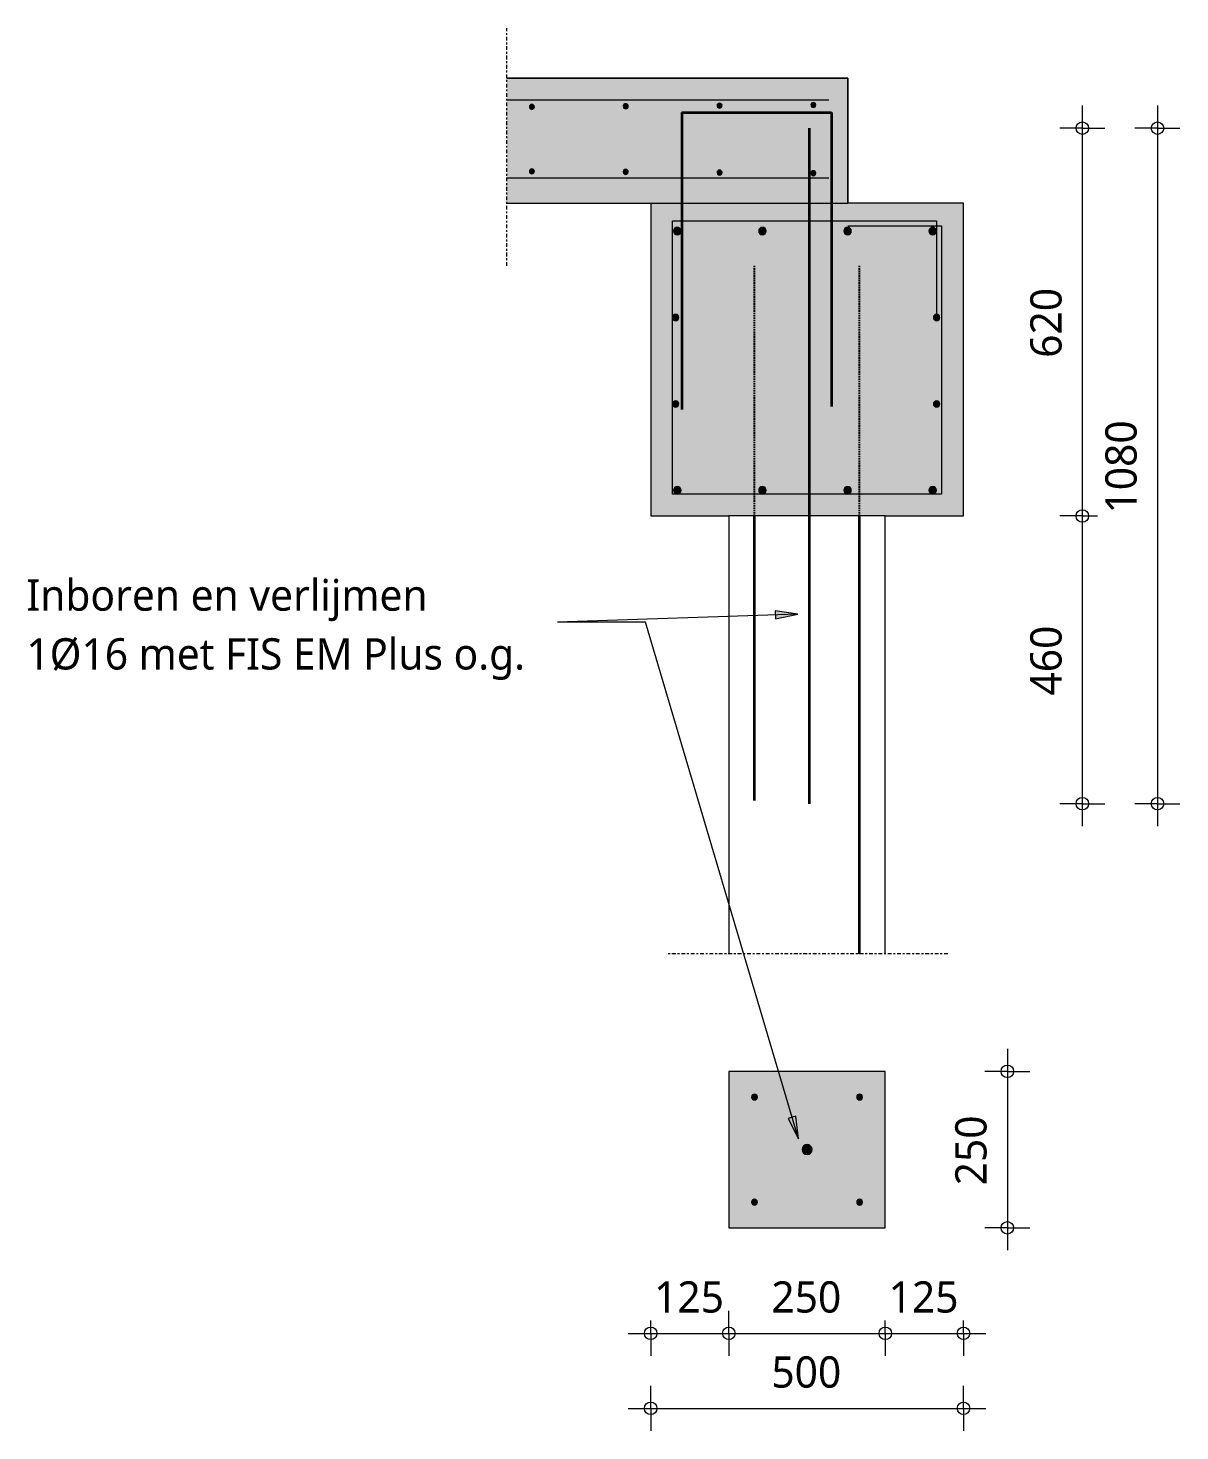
# Model space of a CAD drawing. Header units: millimetres. Extents: x -3388 to 20400, y -422 to 11347.
# Drawn here: x 6739 to 8580, y 9104 to 11347 of the extents above; entities that cross this region are included whole.
import ezdxf

# ---------------------------------------------------------------- set-up
doc = ezdxf.new("R2010")
doc.units = ezdxf.units.MM
doc.linetypes.add('MV_center', pattern=[15, 6, -3, 3, -3])
doc.linetypes.add('MV_hidden', pattern=[3.75, 2.5, -1.25])
for name, color, linetype, lineweight in [('A-ANNO-DIMS', 211, 'Continuous', 13), ('A-ANNO-DIMS-20', 211, 'Continuous', 13), ('A-DETL', 90, 'Continuous', 13), ('A-DETL-GENF', 92, 'Continuous', 18), ('A-DETL-MEDM', 33, 'Continuous', 18), ('G-ANNO-TEXT', 231, 'Continuous', 13)]:
    doc.layers.add(name, color=color, linetype=linetype, lineweight=lineweight)
doc.styles.add('Segoe UI_1', font='segoeui.ttf', dxfattribs={"height": 50})
doc.dimstyles.new('2_5_mm', dxfattribs={"dimscale": 304.8, "dimtxt": 52.368197, "dimasz": 0.065617, "dimexe": 0.11811, "dimexo": 0.0625, "dimgap": 0.059055, "dimtad": 1, "dimdec": 0, "dimzin": 0, "dimdsep": 46, "dimtxsty": 'Segoe UI_1', "dimblk1": 'DOTBLANK', "dimblk2": 'DOTBLANK', "dimsah": 1, "dimcen": 0.09, "dimdle": 0.11811, "dimazin": 0, "dimtfac": 1, "dimtdec": 4, "dimtix": 1, "dimtmove": 0, "dimatfit": 3, "dimfxl": 0.11811, "dimfxlon": 1, "dimtvp": 1, "dimtfill": 1, "dimtolj": 1, "dimtzin": 0, "dimarcsym": 2})

# ---------------------------------------------------------------- blocks, each defined once
blk = doc.blocks.new('28 beugels - rond 8-4424744-Details Wapening')
at = {"layer": 'A-DETL-MEDM'}
for p, q in [((0, 437.1), (422, 437.1)), ((0, 0), (0, 437.1)), ((280, 429.1), (430, 429.1)), ((422, 437.1), (422, 287.2)), ((430, 429.1), (430, 0)), ((430, 0), (0, 0))]:
    blk.add_line(p, q, dxfattribs=at)
blk = doc.blocks.new('NLRS_28_DI_net - Type 1-5063355-Details Wapening')
at = {"layer": 'A-DETL-GENF'}
for points in [[(505, 45), (504, 44.9), (503, 44.5), (502.2, 43.8), (501.5, 43), (501.1, 42), (501, 41), (501.1, 40), (501.5, 39), (502.2, 38.2), (503, 37.5), (504, 37.1), (505, 37), (506, 37.1), (507, 37.5), (507.8, 38.2), (508.5, 39), (508.9, 40), (509, 41), (508.9, 42), (508.5, 43), (507.8, 43.8), (507, 44.5), (506, 44.9)], [(55, 42), (54, 41.9), (53, 41.5), (52.2, 40.8), (51.5, 40), (51.1, 39), (51, 38), (51.1, 37), (51.5, 36), (52.2, 35.2), (53, 34.5), (54, 34.1), (55, 34), (56, 34.1), (57, 34.5), (57.8, 35.2), (58.5, 36), (58.9, 37), (59, 38), (58.9, 39), (58.5, 40), (57.8, 40.8), (57, 41.5), (56, 41.9)], [(205, 43), (204, 42.9), (203, 42.5), (202.2, 41.8), (201.5, 41), (201.1, 40), (201, 39), (201.1, 38), (201.5, 37), (202.2, 36.2), (203, 35.5), (204, 35.1), (205, 35), (206, 35.1), (207, 35.5), (207.8, 36.2), (208.5, 37), (208.9, 38), (209, 39), (208.9, 40), (208.5, 41), (207.8, 41.8), (207, 42.5), (206, 42.9)], [(355, 44), (354, 43.9), (353, 43.5), (352.2, 42.8), (351.5, 42), (351.1, 41), (351, 40), (351.1, 39), (351.5, 38), (352.2, 37.2), (353, 36.5), (354, 36.1), (355, 36), (356, 36.1), (357, 36.5), (357.8, 37.2), (358.5, 38), (358.9, 39), (359, 40), (358.9, 41), (358.5, 42), (357.8, 42.8), (357, 43.5), (356, 43.9)]]:
    blk.add_hatch(color=256, dxfattribs=at).paths.add_polyline_path(points)
at = {"layer": 'A-DETL-MEDM'}
blk.add_line((30, 30), (545, 30), dxfattribs=at)
for centre, start, end in [((505, 41), 0, 180), ((55, 38), 0, 180), ((55, 38), 180, 360), ((205, 39), 0, 180), ((205, 39), 180, 0), ((355, 40), 0, 180), ((355, 40), 180, 0), ((505, 41), 180, 0)]:
    blk.add_arc(centre, 4, start, end, dxfattribs=at)
blk = doc.blocks.new('NLRS_28_DI_net - Type 1-V6-Details Wapening')
at = {"layer": 'A-DETL-GENF'}
for points in [[(55, -34), (54, -34.1), (53, -34.5), (52.2, -35.2), (51.5, -36), (51.1, -37), (51, -38), (51.1, -39), (51.5, -40), (52.2, -40.8), (53, -41.5), (54, -41.9), (55, -42), (56, -41.9), (57, -41.5), (57.8, -40.8), (58.5, -40), (58.9, -39), (59, -38), (58.9, -37), (58.5, -36), (57.8, -35.2), (57, -34.5), (56, -34.1)], [(205, -35), (204, -35.1), (203, -35.5), (202.2, -36.2), (201.5, -37), (201.1, -38), (201, -39), (201.1, -40), (201.5, -41), (202.2, -41.8), (203, -42.5), (204, -42.9), (205, -43), (206, -42.9), (207, -42.5), (207.8, -41.8), (208.5, -41), (208.9, -40), (209, -39), (208.9, -38), (208.5, -37), (207.8, -36.2), (207, -35.5), (206, -35.1)], [(355, -36), (354, -36.1), (353, -36.5), (352.2, -37.2), (351.5, -38), (351.1, -39), (351, -40), (351.1, -41), (351.5, -42), (352.2, -42.8), (353, -43.5), (354, -43.9), (355, -44), (356, -43.9), (357, -43.5), (357.8, -42.8), (358.5, -42), (358.9, -41), (359, -40), (358.9, -39), (358.5, -38), (357.8, -37.2), (357, -36.5), (356, -36.1)], [(505, -37), (504, -37.1), (503, -37.5), (502.2, -38.2), (501.5, -39), (501.1, -40), (501, -41), (501.1, -42), (501.5, -43), (502.2, -43.8), (503, -44.5), (504, -44.9), (505, -45), (506, -44.9), (507, -44.5), (507.8, -43.8), (508.5, -43), (508.9, -42), (509, -41), (508.9, -40), (508.5, -39), (507.8, -38.2), (507, -37.5), (506, -37.1)]]:
    blk.add_hatch(color=256, dxfattribs=at).paths.add_polyline_path(points)
at = {"layer": 'A-DETL-MEDM'}
blk.add_line((30, -30), (545, -30), dxfattribs=at)
for centre, start, end in [((55, -38), 360, 180), ((55, -38), 180, 360), ((205, -39), 360, 180), ((205, -39), 180, 360), ((355, -40), 360, 180), ((355, -40), 180, 360), ((505, -41), 0, 180), ((505, -41), 180, 360)]:
    blk.add_arc(centre, 4, start, end, dxfattribs=at)
blk = doc.blocks.new('28 reeks_staven - Type 1-4440507-Details Wapening')
at = {"layer": 'A-DETL-GENF'}
for points in [[(0, -5), (1.3, -4.8), (2.5, -4.3), (3.5, -3.5), (4.3, -2.5), (4.8, -1.3), (5, 0), (4.8, 1.3), (4.3, 2.5), (3.5, 3.5), (2.5, 4.3), (1.3, 4.8), (0, 5), (-1.3, 4.8), (-2.5, 4.3), (-3.5, 3.5), (-4.3, 2.5), (-4.8, 1.3), (-5, 0), (-4.8, -1.3), (-4.3, -2.5), (-3.5, -3.5), (-2.5, -4.3), (-1.3, -4.8)], [(417, -5), (418.3, -4.8), (419.5, -4.3), (420.5, -3.5), (421.3, -2.5), (421.8, -1.3), (422, 0), (421.8, 1.3), (421.3, 2.5), (420.5, 3.5), (419.5, 4.3), (418.3, 4.8), (417, 5), (415.7, 4.8), (414.5, 4.3), (413.5, 3.5), (412.7, 2.5), (412.2, 1.3), (412, 0), (412.2, -1.3), (412.7, -2.5), (413.5, -3.5), (414.5, -4.3), (415.7, -4.8)]]:
    blk.add_hatch(color=256, dxfattribs=at).paths.add_polyline_path(points)
at = {"layer": 'A-DETL-MEDM'}
for centre, start, end in [((0, 0), 0, 180), ((417, 0), 0, 180), ((417, 0), 180, 360), ((0, 0), 180, 360)]:
    blk.add_arc(centre, 5, start, end, dxfattribs=at)
blk = doc.blocks.new('28 reeks_staven - Type 1-4440536-Details Wapening')
at = {"layer": 'A-DETL-GENF'}
for points in [[(0, -6), (1.6, -5.8), (3, -5.2), (4.2, -4.2), (5.2, -3), (5.8, -1.6), (6, 0), (5.8, 1.6), (5.2, 3), (4.2, 4.2), (3, 5.2), (1.6, 5.8), (0, 6), (-1.6, 5.8), (-3, 5.2), (-4.2, 4.2), (-5.2, 3), (-5.8, 1.6), (-6, 0), (-5.8, -1.6), (-5.2, -3), (-4.2, -4.2), (-3, -5.2), (-1.6, -5.8)], [(136.1, -6), (137.6, -5.8), (139.1, -5.2), (140.3, -4.2), (141.3, -3), (141.9, -1.6), (142.1, 0), (141.9, 1.6), (141.3, 3), (140.3, 4.2), (139.1, 5.2), (137.6, 5.8), (136.1, 6), (134.5, 5.8), (133.1, 5.2), (131.8, 4.2), (130.9, 3), (130.3, 1.6), (130.1, 0), (130.3, -1.6), (130.9, -3), (131.8, -4.2), (133.1, -5.2), (134.5, -5.8)], [(272.2, -6), (273.7, -5.8), (275.2, -5.2), (276.4, -4.2), (277.4, -3), (278, -1.6), (278.2, 0), (278, 1.6), (277.4, 3), (276.4, 4.2), (275.2, 5.2), (273.7, 5.8), (272.2, 6), (270.6, 5.8), (269.2, 5.2), (267.9, 4.2), (267, 3), (266.4, 1.6), (266.2, 0), (266.4, -1.6), (267, -3), (267.9, -4.2), (269.2, -5.2), (270.6, -5.8)], [(408.3, -6), (409.8, -5.8), (411.3, -5.2), (412.5, -4.2), (413.5, -3), (414.1, -1.6), (414.3, 0), (414.1, 1.6), (413.5, 3), (412.5, 4.2), (411.3, 5.2), (409.8, 5.8), (408.3, 6), (406.7, 5.8), (405.3, 5.2), (404, 4.2), (403.1, 3), (402.5, 1.6), (402.3, 0), (402.5, -1.6), (403.1, -3), (404, -4.2), (405.3, -5.2), (406.7, -5.8)]]:
    blk.add_hatch(color=256, dxfattribs=at).paths.add_polyline_path(points)
at = {"layer": 'A-DETL-MEDM'}
for centre, start, end in [((0, 0), 0, 180), ((136.1, 0), 0, 180), ((272.2, 0), 0, 180), ((408.3, 0), 0, 180), ((408.3, 0), 180, 360), ((0, 0), 180, 360), ((136.1, 0), 180, 360), ((272.2, 0), 180, 360)]:
    blk.add_arc(centre, 6, start, end, dxfattribs=at)
blk = doc.blocks.new('NLRS_00_DI_maskeer - Type 1-4234829-Details Wapening')
at = {"layer": 'A-DETL-GENF', "linetype": 'MV_center'}
blk.add_line((280, 0), (-100, 0), dxfattribs=at)
blk = doc.blocks.new('00_maskeer1 - Type 1-4255787-Details Wapening')
at = {"layer": 'A-DETL-GENF', "linetype": 'MV_center'}
blk.add_line((350, 0), (-100, 0), dxfattribs=at)
blk = doc.blocks.new('28 reeks_staven - Type 1-4440564-Details Wapening')
at = {"layer": 'A-DETL-GENF'}
for points in [[(0, -5), (1.3, -4.8), (2.5, -4.3), (3.5, -3.5), (4.3, -2.5), (4.8, -1.3), (5, 0), (4.8, 1.3), (4.3, 2.5), (3.5, 3.5), (2.5, 4.3), (1.3, 4.8), (0, 5), (-1.3, 4.8), (-2.5, 4.3), (-3.5, 3.5), (-4.3, 2.5), (-4.8, 1.3), (-5, 0), (-4.8, -1.3), (-4.3, -2.5), (-3.5, -3.5), (-2.5, -4.3), (-1.3, -4.8)], [(417, -5), (418.3, -4.8), (419.5, -4.3), (420.5, -3.5), (421.3, -2.5), (421.8, -1.3), (422, 0), (421.8, 1.3), (421.3, 2.5), (420.5, 3.5), (419.5, 4.3), (418.3, 4.8), (417, 5), (415.7, 4.8), (414.5, 4.3), (413.5, 3.5), (412.7, 2.5), (412.2, 1.3), (412, 0), (412.2, -1.3), (412.7, -2.5), (413.5, -3.5), (414.5, -4.3), (415.7, -4.8)]]:
    blk.add_hatch(color=256, dxfattribs=at).paths.add_polyline_path(points)
at = {"layer": 'A-DETL-MEDM'}
for centre, start, end in [((0, 0), 0, 180), ((417, 0), 0, 180), ((417, 0), 180, 360), ((0, 0), 180, 360)]:
    blk.add_arc(centre, 5, start, end, dxfattribs=at)
blk = doc.blocks.new('DIMBLOCK78-Details Wapening')
at = {"layer": 'A-ANNO-DIMS-20'}
for p, q in [((7734.2, 9139.7), (7734.2, 9175.7)), ((8234.2, 9139.7), (8234.2, 9175.7)), ((7698.2, 9139.7), (8270.2, 9139.7)), ((7734.2, 9139.7), (7734.2, 9103.7)), ((8234.2, 9139.7), (8234.2, 9103.7))]:
    blk.add_line(p, q, dxfattribs=at)
for centre in [(7734.2, 9139.7), (8234.2, 9139.7)]:
    blk.add_circle(centre, 10, dxfattribs=at)
at = {"layer": 'A-ANNO-DIMS-20', "color": 0, "insert": (7927.1, 9222.9), "char_height": 50, "width": 137.109, "attachment_point": 1, "line_spacing_factor": 1.142579, "style": 'Segoe UI_1', "bg_fill": 3, "box_fill_scale": 1.25, "bg_fill_color": 9, "bg_fill_true_color": 13158600, "bg_fill_transparency": 0}
blk.add_mtext('500', dxfattribs=at)
blk = doc.blocks.new('_DotBlank')
at = {"color": 0, "linetype": 'ByBlock', "lineweight": -2}
blk.add_line((-0.5, 0), (-1, 0), dxfattribs=at)
blk.add_circle((0, 0), 0.5, dxfattribs=at)
blk = doc.blocks.new('DIMBLOCK79-Details Wapening')
at = {"layer": 'A-ANNO-DIMS-20'}
for p, q in [((8424.4, 10566.5), (8388.4, 10566.5)), ((8424.4, 10070.5), (8424.4, 10566.5)), ((8424.4, 10566.5), (8460.4, 10566.5)), ((8424.4, 10106.5), (8388.4, 10106.5)), ((8424.4, 10106.5), (8460.4, 10106.5))]:
    blk.add_line(p, q, dxfattribs=at)
for centre in [(8424.4, 10566.5), (8424.4, 10106.5)]:
    blk.add_circle(centre, 10, dxfattribs=at)
at = {"layer": 'A-ANNO-DIMS-20', "color": 0, "insert": (8341.1, 10279.4), "char_height": 50, "width": 137.109, "attachment_point": 1, "rotation": 90, "line_spacing_factor": 1.142579, "style": 'Segoe UI_1', "bg_fill": 3, "box_fill_scale": 1.25, "bg_fill_color": 9, "bg_fill_true_color": 13158600, "bg_fill_transparency": 0}
blk.add_mtext('460', dxfattribs=at)
blk = doc.blocks.new('DIMBLOCK80-Details Wapening')
at = {"layer": 'A-ANNO-DIMS-20'}
for p, q in [((8424.4, 10566.5), (8424.4, 11222.5)), ((8424.4, 11186.5), (8388.4, 11186.5)), ((8424.4, 11186.5), (8460.4, 11186.5)), ((8424.4, 10566.5), (8388.4, 10566.5)), ((8424.4, 10566.5), (8460.4, 10566.5))]:
    blk.add_line(p, q, dxfattribs=at)
for centre in [(8424.4, 11186.5), (8424.4, 10566.5)]:
    blk.add_circle(centre, 10, dxfattribs=at)
at = {"layer": 'A-ANNO-DIMS-20', "color": 0, "insert": (8341.1, 10819.4), "char_height": 50, "width": 137.109, "attachment_point": 1, "rotation": 90, "line_spacing_factor": 1.142579, "style": 'Segoe UI_1', "bg_fill": 3, "box_fill_scale": 1.25, "bg_fill_color": 9, "bg_fill_true_color": 13158600, "bg_fill_transparency": 0}
blk.add_mtext('620', dxfattribs=at)
blk = doc.blocks.new('DIMBLOCK81-Details Wapening')
at = {"layer": 'A-ANNO-DIMS-20'}
for p, q in [((7734.2, 9259.7), (7734.2, 9295.7)), ((7859.2, 9259.7), (7859.2, 9295.7)), ((7698.2, 9259.7), (7859.2, 9259.7)), ((7734.2, 9259.7), (7734.2, 9223.7)), ((7859.2, 9259.7), (7859.2, 9223.7))]:
    blk.add_line(p, q, dxfattribs=at)
for centre in [(7734.2, 9259.7), (7859.2, 9259.7)]:
    blk.add_circle(centre, 10, dxfattribs=at)
at = {"layer": 'A-ANNO-DIMS-20', "color": 0, "insert": (7739.6, 9342.9), "char_height": 50, "width": 137.109, "attachment_point": 1, "line_spacing_factor": 1.142579, "style": 'Segoe UI_1', "bg_fill": 3, "box_fill_scale": 1.25, "bg_fill_color": 9, "bg_fill_true_color": 13158600, "bg_fill_transparency": 0}
blk.add_mtext('125', dxfattribs=at)
blk = doc.blocks.new('DIMBLOCK82-Details Wapening')
at = {"layer": 'A-ANNO-DIMS-20'}
for p, q in [((7859.2, 9259.7), (7859.2, 9295.7)), ((8109.2, 9259.7), (8109.2, 9295.7)), ((7859.2, 9259.7), (8109.2, 9259.7)), ((7859.2, 9259.7), (7859.2, 9223.7)), ((8109.2, 9259.7), (8109.2, 9223.7))]:
    blk.add_line(p, q, dxfattribs=at)
for centre in [(7859.2, 9259.7), (8109.2, 9259.7)]:
    blk.add_circle(centre, 10, dxfattribs=at)
at = {"layer": 'A-ANNO-DIMS-20', "color": 0, "insert": (7927.1, 9342.9), "char_height": 50, "width": 137.109, "attachment_point": 1, "line_spacing_factor": 1.142579, "style": 'Segoe UI_1', "bg_fill": 3, "box_fill_scale": 1.25, "bg_fill_color": 9, "bg_fill_true_color": 13158600, "bg_fill_transparency": 0}
blk.add_mtext('250', dxfattribs=at)
blk = doc.blocks.new('DIMBLOCK83-Details Wapening')
at = {"layer": 'A-ANNO-DIMS-20'}
for p, q in [((8109.2, 9259.7), (8109.2, 9295.7)), ((8234.2, 9259.7), (8234.2, 9295.7)), ((8109.2, 9259.7), (8270.2, 9259.7)), ((8109.2, 9259.7), (8109.2, 9223.7)), ((8234.2, 9259.7), (8234.2, 9223.7))]:
    blk.add_line(p, q, dxfattribs=at)
for centre in [(8109.2, 9259.7), (8234.2, 9259.7)]:
    blk.add_circle(centre, 10, dxfattribs=at)
at = {"layer": 'A-ANNO-DIMS-20', "color": 0, "insert": (8114.6, 9342.9), "char_height": 50, "width": 137.109, "attachment_point": 1, "line_spacing_factor": 1.142579, "style": 'Segoe UI_1', "bg_fill": 3, "box_fill_scale": 1.25, "bg_fill_color": 9, "bg_fill_true_color": 13158600, "bg_fill_transparency": 0}
blk.add_mtext('125', dxfattribs=at)
blk = doc.blocks.new('DIMBLOCK84-Details Wapening')
at = {"layer": 'A-ANNO-DIMS-20'}
for p, q in [((8544.4, 11222.5), (8544.4, 10070.5)), ((8544.4, 11186.5), (8508.4, 11186.5)), ((8544.4, 11186.5), (8580.4, 11186.5)), ((8544.4, 10106.5), (8508.4, 10106.5)), ((8544.4, 10106.5), (8580.4, 10106.5))]:
    blk.add_line(p, q, dxfattribs=at)
for centre in [(8544.4, 11186.5), (8544.4, 10106.5)]:
    blk.add_circle(centre, 10, dxfattribs=at)
at = {"layer": 'A-ANNO-DIMS-20', "color": 0, "insert": (8461.1, 10570.4), "char_height": 50, "width": 182.813, "attachment_point": 1, "rotation": 90, "line_spacing_factor": 1.142579, "style": 'Segoe UI_1', "bg_fill": 3, "box_fill_scale": 1.25, "bg_fill_color": 9, "bg_fill_true_color": 13158600, "bg_fill_transparency": 0}
blk.add_mtext('1080', dxfattribs=at)
blk = doc.blocks.new('DIMBLOCK85-Details Wapening')
at = {"layer": 'A-ANNO-DIMS-20'}
for p, q in [((8304.4, 9714.5), (8304.4, 9392.5)), ((8304.4, 9678.5), (8268.4, 9678.5)), ((8304.4, 9678.5), (8340.4, 9678.5)), ((8304.4, 9428.5), (8268.4, 9428.5)), ((8304.4, 9428.5), (8340.4, 9428.5))]:
    blk.add_line(p, q, dxfattribs=at)
for centre in [(8304.4, 9678.5), (8304.4, 9428.5)]:
    blk.add_circle(centre, 10, dxfattribs=at)
at = {"layer": 'A-ANNO-DIMS-20', "color": 0, "insert": (8221.1, 9496.3), "char_height": 50, "width": 137.109, "attachment_point": 1, "rotation": 90, "line_spacing_factor": 1.142579, "style": 'Segoe UI_1', "bg_fill": 3, "box_fill_scale": 1.25, "bg_fill_color": 9, "bg_fill_true_color": 13158600, "bg_fill_transparency": 0}
blk.add_mtext('250', dxfattribs=at)

msp = doc.modelspace()

# ---------------------------------------------------------------- hatches: boundary and pattern name
at = {"layer": 'A-DETL-GENF'}
h = msp.add_hatch(color=9, dxfattribs=at)
h.paths.add_polyline_path([(8234.2, 10566.5), (8234.2, 11066.5), (8049.2, 11066.5), (8049.2, 11266.5), (7504.2, 11266.5), (7504.2, 11066.5), (7734.2, 11066.5), (7734.2, 10566.5), (8190.8, 10566.5)])
h.paths.add_polyline_path([(7912.8, 10601.5), (7911.2, 10601.7), (7909.8, 10602.3), (7908.6, 10603.3), (7907.6, 10604.5), (7907, 10606), (7906.8, 10607.5), (7907, 10609.1), (7907.6, 10610.5), (7908.6, 10611.8), (7909.8, 10612.7), (7911.2, 10613.3), (7912.8, 10613.5), (7914.3, 10613.3), (7915.8, 10612.7), (7917, 10611.8), (7918, 10610.5), (7918.6, 10609.1), (7918.8, 10607.5), (7918.6, 10606), (7918, 10604.5), (7917, 10603.3), (7915.8, 10602.3), (7914.3, 10601.7)])
h.paths.add_polyline_path([(7776.7, 10601.5), (7775.2, 10601.7), (7773.7, 10602.3), (7772.5, 10603.3), (7771.5, 10604.5), (7770.9, 10606), (7770.7, 10607.5), (7770.9, 10609.1), (7771.5, 10610.5), (7772.5, 10611.8), (7773.7, 10612.7), (7775.2, 10613.3), (7776.7, 10613.5), (7778.3, 10613.3), (7779.7, 10612.7), (7781, 10611.8), (7781.9, 10610.5), (7782.5, 10609.1), (7782.7, 10607.5), (7782.5, 10606), (7781.9, 10604.5), (7781, 10603.3), (7779.7, 10602.3), (7778.3, 10601.7)])
h.paths.add_polyline_path([(8048.9, 10601.5), (8047.3, 10601.7), (8045.9, 10602.3), (8044.6, 10603.3), (8043.7, 10604.5), (8043.1, 10606), (8042.9, 10607.5), (8043.1, 10609.1), (8043.7, 10610.5), (8044.6, 10611.8), (8045.9, 10612.7), (8047.3, 10613.3), (8048.9, 10613.5), (8050.4, 10613.3), (8051.9, 10612.7), (8053.1, 10611.8), (8054.1, 10610.5), (8054.7, 10609.1), (8054.9, 10607.5), (8054.7, 10606), (8054.1, 10604.5), (8053.1, 10603.3), (8051.9, 10602.3), (8050.4, 10601.7)])
h.paths.add_polyline_path([(8185, 10601.5), (8183.4, 10601.7), (8182, 10602.3), (8180.7, 10603.3), (8179.8, 10604.5), (8179.2, 10606), (8179, 10607.5), (8179.2, 10609.1), (8179.8, 10610.5), (8180.7, 10611.8), (8182, 10612.7), (8183.4, 10613.3), (8185, 10613.5), (8186.5, 10613.3), (8188, 10612.7), (8189.2, 10611.8), (8190.2, 10610.5), (8190.8, 10609.1), (8191, 10607.5), (8190.8, 10606), (8190.2, 10604.5), (8189.2, 10603.3), (8188, 10602.3), (8186.5, 10601.7)])
h.paths.add_polyline_path([(7774.2, 10740.6), (7772.9, 10740.8), (7771.7, 10741.3), (7770.7, 10742.1), (7769.9, 10743.1), (7769.4, 10744.3), (7769.2, 10745.6), (7769.4, 10746.9), (7769.9, 10748.1), (7770.7, 10749.2), (7771.7, 10750), (7772.9, 10750.5), (7774.2, 10750.6), (7775.5, 10750.5), (7776.7, 10750), (7777.7, 10749.2), (7778.5, 10748.1), (7779, 10746.9), (7779.2, 10745.6), (7779, 10744.3), (7778.5, 10743.1), (7777.7, 10742.1), (7776.7, 10741.3), (7775.5, 10740.8)])
h.paths.add_polyline_path([(8191.2, 10740.6), (8189.9, 10740.8), (8188.7, 10741.3), (8187.7, 10742.1), (8186.9, 10743.1), (8186.4, 10744.3), (8186.2, 10745.6), (8186.4, 10746.9), (8186.9, 10748.1), (8187.7, 10749.2), (8188.7, 10750), (8189.9, 10750.5), (8191.2, 10750.6), (8192.5, 10750.5), (8193.7, 10750), (8194.7, 10749.2), (8195.5, 10748.1), (8196, 10746.9), (8196.2, 10745.6), (8196, 10744.3), (8195.5, 10743.1), (8194.7, 10742.1), (8193.7, 10741.3), (8192.5, 10740.8)])
h.paths.add_polyline_path([(7774.2, 10878.8), (7772.9, 10878.9), (7771.7, 10879.4), (7770.7, 10880.2), (7769.9, 10881.3), (7769.4, 10882.5), (7769.2, 10883.8), (7769.4, 10885), (7769.9, 10886.3), (7770.7, 10887.3), (7771.7, 10888.1), (7772.9, 10888.6), (7774.2, 10888.8), (7775.5, 10888.6), (7776.7, 10888.1), (7777.7, 10887.3), (7778.5, 10886.3), (7779, 10885), (7779.2, 10883.8), (7779, 10882.5), (7778.5, 10881.3), (7777.7, 10880.2), (7776.7, 10879.4), (7775.5, 10878.9)])
h.paths.add_polyline_path([(8191.2, 10878.8), (8189.9, 10878.9), (8188.7, 10879.4), (8187.7, 10880.2), (8186.9, 10881.3), (8186.4, 10882.5), (8186.2, 10883.8), (8186.4, 10885), (8186.9, 10886.3), (8187.7, 10887.3), (8188.7, 10888.1), (8189.9, 10888.6), (8191.2, 10888.8), (8192.5, 10888.6), (8193.7, 10888.1), (8194.7, 10887.3), (8195.5, 10886.3), (8196, 10885), (8196.2, 10883.8), (8196, 10882.5), (8195.5, 10881.3), (8194.7, 10880.2), (8193.7, 10879.4), (8192.5, 10878.9)])
h.paths.add_polyline_path([(7776.7, 11015.9), (7775.2, 11016.1), (7773.7, 11016.7), (7772.5, 11017.6), (7771.5, 11018.9), (7770.9, 11020.3), (7770.7, 11021.9), (7770.9, 11023.4), (7771.5, 11024.9), (7772.9, 11026.4), (7774.2, 11027.3), (7775.2, 11027.7), (7776.7, 11027.9), (7778.3, 11027.7), (7779.7, 11027.1), (7781, 11026.1), (7781.9, 11024.9), (7782.5, 11023.4), (7782.7, 11021.9), (7782.5, 11020.3), (7781.9, 11018.9), (7781, 11017.6), (7779.7, 11016.7), (7778.3, 11016.1)])
h.paths.add_polyline_path([(8048.9, 11015.9), (8047.3, 11016.1), (8045.9, 11016.7), (8044.6, 11017.6), (8043.7, 11018.9), (8043.1, 11020.3), (8042.9, 11021.9), (8043.1, 11023.4), (8043.7, 11024.9), (8044.6, 11026.1), (8045.9, 11027.1), (8047.3, 11027.7), (8048.9, 11027.9), (8050.4, 11027.7), (8051.9, 11027.1), (8053.1, 11026.1), (8054.1, 11024.9), (8054.7, 11023.4), (8054.9, 11021.9), (8054.7, 11020.3), (8054.1, 11018.9), (8053.1, 11017.6), (8051.9, 11016.7), (8050.4, 11016.1)])
h.paths.add_polyline_path([(7912.8, 11015.9), (7911.2, 11016.1), (7909.8, 11016.7), (7908.6, 11017.6), (7907.6, 11018.9), (7907, 11020.3), (7906.8, 11021.9), (7907, 11023.4), (7907.6, 11024.9), (7908.6, 11026.1), (7909.8, 11027.1), (7911.2, 11027.7), (7912.8, 11027.9), (7914.3, 11027.7), (7915.8, 11027.1), (7917, 11026.1), (7918, 11024.9), (7918.6, 11023.4), (7918.8, 11021.9), (7918.6, 11020.3), (7918, 11018.9), (7917, 11017.6), (7915.8, 11016.7), (7914.3, 11016.1)])
h.paths.add_polyline_path([(8185, 11015.9), (8183.4, 11016.1), (8182, 11016.7), (8180.7, 11017.6), (8179.8, 11018.9), (8179.2, 11020.3), (8179, 11021.9), (8179.2, 11023.4), (8179.8, 11024.9), (8180.7, 11026.1), (8182, 11027.1), (8183.4, 11027.7), (8185, 11027.9), (8186.5, 11027.7), (8188, 11027.1), (8189.2, 11026.1), (8190.2, 11024.9), (8190.8, 11023.4), (8191, 11021.9), (8190.8, 11020.3), (8189.9, 11018.5), (8189.2, 11017.6), (8187.7, 11016.5), (8186.2, 11016)])
h.paths.add_polyline_path([(7994.2, 11110.5), (7993.2, 11110.7), (7992.2, 11111.1), (7991.4, 11111.7), (7990.7, 11112.5), (7990.3, 11113.5), (7990.2, 11114.5), (7990.3, 11115.6), (7990.7, 11116.5), (7991.4, 11117.4), (7992.2, 11118), (7993.2, 11118.4), (7994.2, 11118.5), (7995.2, 11118.4), (7996.2, 11118), (7997, 11117.4), (7997.7, 11116.5), (7998.1, 11115.6), (7998.2, 11114.5), (7998.1, 11113.5), (7997.7, 11112.5), (7997, 11111.7), (7996.2, 11111.1), (7995.2, 11110.7)])
h.paths.add_polyline_path([(7844.2, 11111.5), (7843.2, 11111.7), (7842.2, 11112.1), (7841.4, 11112.7), (7840.7, 11113.5), (7840.3, 11114.5), (7840.2, 11115.5), (7840.3, 11116.6), (7840.7, 11117.5), (7841.4, 11118.4), (7842.2, 11119), (7843.2, 11119.4), (7844.2, 11119.5), (7845.2, 11119.4), (7846.2, 11119), (7847, 11118.4), (7847.7, 11117.5), (7848.1, 11116.6), (7848.2, 11115.5), (7848.1, 11114.5), (7847.7, 11113.5), (7847, 11112.7), (7846.2, 11112.1), (7845.2, 11111.7)])
h.paths.add_polyline_path([(7694.2, 11112.5), (7693.2, 11112.7), (7691.6, 11113.5), (7691.4, 11113.7), (7690.7, 11114.5), (7690.3, 11115.5), (7690.2, 11116.5), (7690.3, 11117.6), (7691.1, 11119), (7691.6, 11119.5), (7692.2, 11120), (7693.2, 11120.4), (7694.2, 11120.5), (7695.2, 11120.4), (7696.8, 11119.5), (7697.3, 11119), (7697.7, 11118.5), (7698.1, 11117.6), (7698.2, 11116.5), (7698.1, 11115.5), (7697.7, 11114.5), (7696.8, 11113.5), (7696.2, 11113.1), (7695.2, 11112.7)])
h.paths.add_polyline_path([(7544.2, 11113.5), (7543.2, 11113.7), (7542.2, 11114.1), (7541.4, 11114.7), (7540.7, 11115.5), (7540.3, 11116.5), (7540.2, 11117.5), (7540.3, 11118.6), (7540.7, 11119.5), (7541.4, 11120.4), (7542.2, 11121), (7543.2, 11121.4), (7544.2, 11121.5), (7545.2, 11121.4), (7546.2, 11121), (7547, 11120.4), (7547.7, 11119.5), (7548.1, 11118.6), (7548.2, 11117.5), (7548.1, 11116.5), (7547.7, 11115.5), (7547, 11114.7), (7546.2, 11114.1), (7545.2, 11113.7)])
h.paths.add_polyline_path([(7544.2, 11216.5), (7542.4, 11217), (7542.2, 11217.1), (7541.3, 11217.9), (7540.7, 11218.5), (7540.3, 11219.5), (7540.2, 11220.5), (7540.3, 11221.6), (7540.7, 11222.5), (7541.4, 11223.4), (7542.2, 11224), (7543.2, 11224.4), (7544.2, 11224.5), (7545.2, 11224.4), (7546.2, 11224), (7547, 11223.4), (7547.7, 11222.5), (7548.1, 11221.6), (7548.2, 11220.5), (7548.1, 11219.5), (7547.7, 11218.5), (7547, 11217.7), (7546.2, 11217.1), (7545.2, 11216.7)])
h.paths.add_polyline_path([(7694.2, 11217.5), (7693.2, 11217.7), (7691.6, 11218.5), (7691.1, 11219.1), (7690.7, 11219.7), (7690.3, 11220.5), (7690.2, 11221.5), (7690.3, 11222.6), (7690.7, 11223.5), (7691.6, 11224.5), (7692.2, 11225), (7693.2, 11225.4), (7694.2, 11225.5), (7695.3, 11225.4), (7696.8, 11224.5), (7697, 11224.4), (7697.7, 11223.5), (7698.1, 11222.6), (7698.2, 11221.5), (7697.7, 11219.7), (7697.3, 11219.1), (7696.8, 11218.5), (7696.2, 11218.1), (7695.2, 11217.7)])
h.paths.add_polyline_path([(7844.2, 11218.5), (7843.2, 11218.7), (7842.2, 11219.1), (7841.4, 11219.7), (7840.7, 11220.5), (7840.3, 11221.5), (7840.2, 11222.5), (7840.3, 11223.6), (7840.7, 11224.5), (7841.4, 11225.4), (7842.2, 11226), (7843.2, 11226.4), (7844.2, 11226.5), (7845.2, 11226.4), (7846.2, 11226), (7847, 11225.4), (7847.7, 11224.5), (7848.1, 11223.6), (7848.2, 11222.5), (7848.1, 11221.5), (7847.7, 11220.5), (7847, 11219.7), (7846.2, 11219.1), (7845.2, 11218.7)])
h.paths.add_polyline_path([(7994.2, 11219.5), (7993.2, 11219.7), (7992.2, 11220.1), (7991.4, 11220.7), (7990.7, 11221.5), (7990.3, 11222.5), (7990.2, 11223.5), (7990.3, 11224.6), (7990.7, 11225.5), (7991.4, 11226.4), (7992.2, 11227), (7993.2, 11227.4), (7994.2, 11227.5), (7995.2, 11227.4), (7996.2, 11227), (7997, 11226.4), (7997.7, 11225.5), (7998.1, 11224.6), (7998.2, 11223.5), (7998.1, 11222.5), (7997.7, 11221.5), (7997, 11220.7), (7996.2, 11220.1), (7995.2, 11219.7)])
h = msp.add_hatch(color=10, dxfattribs=at)
h.paths.add_polyline_path([(8063.6, 9428.5), (8109.2, 9428.5), (8109.2, 9678.5), (7859.2, 9678.5), (7859.2, 9428.5), (8055.9, 9428.5)])
h.paths.add_polyline_path([(7900.2, 9464.8), (7899, 9465), (7897.9, 9465.4), (7896.9, 9466.2), (7896.2, 9467.1), (7895.7, 9468.3), (7895.6, 9469.5), (7895.7, 9470.7), (7896.2, 9471.8), (7896.9, 9472.8), (7897.9, 9473.5), (7899, 9474), (7900.2, 9474.1), (7901.4, 9474), (7902.5, 9473.5), (7903.5, 9472.8), (7904.2, 9471.8), (7904.7, 9470.7), (7904.9, 9469.5), (7904.7, 9468.3), (7904.2, 9467.1), (7903.5, 9466.2), (7902.5, 9465.4), (7901.4, 9465)])
h.paths.add_polyline_path([(8068.2, 9464.8), (8067, 9465), (8065.9, 9465.4), (8064.9, 9466.2), (8064.2, 9467.1), (8063.7, 9468.3), (8063.6, 9469.5), (8063.7, 9470.7), (8064.2, 9471.8), (8064.9, 9472.8), (8065.9, 9473.5), (8067, 9474), (8068.2, 9474.1), (8069.4, 9474), (8070.5, 9473.5), (8071.5, 9472.8), (8072.2, 9471.8), (8072.7, 9470.7), (8072.9, 9469.5), (8072.7, 9468.3), (8072.2, 9467.1), (8071.5, 9466.2), (8070.5, 9465.4), (8069.4, 9465)])
h.paths.add_polyline_path([(7984.2, 9545.5), (7982.1, 9545.7), (7980.2, 9546.5), (7978.6, 9547.8), (7977.3, 9549.5), (7976.5, 9551.4), (7976.2, 9553.5), (7976.5, 9555.5), (7977.3, 9557.5), (7978.6, 9559.1), (7980.2, 9560.4), (7982.1, 9561.2), (7984.2, 9561.5), (7986.3, 9561.2), (7988.2, 9560.4), (7989.9, 9559.1), (7991.1, 9557.5), (7991.9, 9555.5), (7992.2, 9553.5), (7991.9, 9551.4), (7991.1, 9549.5), (7989.9, 9547.8), (7988.2, 9546.5), (7986.3, 9545.7)])
h.paths.add_polyline_path([(8068.2, 9632.8), (8067, 9633), (8065.9, 9633.4), (8064.9, 9634.2), (8064.2, 9635.1), (8063.7, 9636.3), (8063.6, 9637.5), (8063.7, 9638.7), (8064.2, 9639.8), (8064.9, 9640.8), (8065.9, 9641.5), (8067, 9642), (8068.2, 9642.1), (8069.4, 9642), (8070.5, 9641.5), (8071.5, 9640.8), (8072.2, 9639.8), (8072.7, 9638.7), (8072.9, 9637.5), (8072.7, 9636.3), (8072.2, 9635.1), (8071.5, 9634.2), (8070.5, 9633.4), (8069.4, 9633)])
h.paths.add_polyline_path([(7900.2, 9632.8), (7899, 9633), (7897.9, 9633.4), (7896.9, 9634.2), (7896.2, 9635.1), (7895.7, 9636.3), (7895.6, 9637.5), (7895.7, 9638.7), (7896.2, 9639.8), (7896.9, 9640.8), (7897.9, 9641.5), (7899, 9642), (7900.2, 9642.1), (7901.4, 9642), (7902.5, 9641.5), (7903.5, 9640.8), (7904.2, 9639.8), (7904.7, 9638.7), (7904.9, 9637.5), (7904.7, 9636.3), (7904.2, 9635.1), (7903.5, 9634.2), (7902.5, 9633.4), (7901.4, 9633)])
for color, points in [(10, [(7900.2, 9632.8), (7901.4, 9633), (7902.5, 9633.4), (7903.5, 9634.2), (7904.2, 9635.1), (7904.7, 9636.3), (7904.9, 9637.5), (7904.7, 9638.7), (7904.2, 9639.8), (7903.5, 9640.8), (7902.5, 9641.5), (7901.4, 9642), (7900.2, 9642.1), (7899, 9642), (7897.9, 9641.5), (7896.9, 9640.8), (7896.2, 9639.8), (7895.7, 9638.7), (7895.6, 9637.5), (7895.7, 9636.3), (7896.2, 9635.1), (7896.9, 9634.2), (7897.9, 9633.4), (7899, 9633)]), (10, [(8068.2, 9632.8), (8069.4, 9633), (8070.5, 9633.4), (8071.5, 9634.2), (8072.2, 9635.1), (8072.7, 9636.3), (8072.9, 9637.5), (8072.7, 9638.7), (8072.2, 9639.8), (8071.5, 9640.8), (8070.5, 9641.5), (8069.4, 9642), (8068.2, 9642.1), (8067, 9642), (8065.9, 9641.5), (8064.9, 9640.8), (8064.2, 9639.8), (8063.7, 9638.7), (8063.6, 9637.5), (8063.7, 9636.3), (8064.2, 9635.1), (8064.9, 9634.2), (8065.9, 9633.4), (8067, 9633)]), (7, [(7984.2, 9545.5), (7986.3, 9545.7), (7988.2, 9546.5), (7989.9, 9547.8), (7991.1, 9549.5), (7991.9, 9551.4), (7992.2, 9553.5), (7991.9, 9555.5), (7991.1, 9557.5), (7989.9, 9559.1), (7988.2, 9560.4), (7986.3, 9561.2), (7984.2, 9561.5), (7982.1, 9561.2), (7980.2, 9560.4), (7978.6, 9559.1), (7977.3, 9557.5), (7976.5, 9555.5), (7976.2, 9553.5), (7976.5, 9551.4), (7977.3, 9549.5), (7978.6, 9547.8), (7980.2, 9546.5), (7982.1, 9545.7)]), (10, [(7900.2, 9464.8), (7901.4, 9465), (7902.5, 9465.4), (7903.5, 9466.2), (7904.2, 9467.1), (7904.7, 9468.3), (7904.9, 9469.5), (7904.7, 9470.7), (7904.2, 9471.8), (7903.5, 9472.8), (7902.5, 9473.5), (7901.4, 9474), (7900.2, 9474.1), (7899, 9474), (7897.9, 9473.5), (7896.9, 9472.8), (7896.2, 9471.8), (7895.7, 9470.7), (7895.6, 9469.5), (7895.7, 9468.3), (7896.2, 9467.1), (7896.9, 9466.2), (7897.9, 9465.4), (7899, 9465)]), (10, [(8068.2, 9464.8), (8069.4, 9465), (8070.5, 9465.4), (8071.5, 9466.2), (8072.2, 9467.1), (8072.7, 9468.3), (8072.9, 9469.5), (8072.7, 9470.7), (8072.2, 9471.8), (8071.5, 9472.8), (8070.5, 9473.5), (8069.4, 9474), (8068.2, 9474.1), (8067, 9474), (8065.9, 9473.5), (8064.9, 9472.8), (8064.2, 9471.8), (8063.7, 9470.7), (8063.6, 9469.5), (8063.7, 9468.3), (8064.2, 9467.1), (8064.9, 9466.2), (8065.9, 9465.4), (8067, 9465)])]:
    msp.add_hatch(color=color, dxfattribs=at).paths.add_polyline_path(points)
at = {"layer": 'G-ANNO-TEXT'}
for points in [[(7969.5, 10409.7), (7933.3, 10414.8), (7933.7, 10402.1)], [(7970.4, 9570.6), (7966.3, 9607), (7954.1, 9603.4)]]:
    msp.add_hatch(color=7, dxfattribs=at).paths.add_polyline_path(points)

# ---------------------------------------------------------------- linework, layer by layer
at = {"layer": 'A-DETL', "lineweight": 18}
for p, q in [((8049.2, 11266.5), (7504.2, 11266.5)), ((7504.2, 11266.5), (8049.2, 11266.5)), ((8049.2, 11066.5), (8049.2, 11266.5)), ((8049.2, 11266.5), (8049.2, 11066.5)), ((7504.2, 11066.5), (7734.2, 11066.5)), ((7504.2, 11066.5), (8049.2, 11066.5)), ((7734.2, 11066.5), (7734.2, 10566.5)), ((8234.2, 11066.5), (8049.2, 11066.5)), ((8234.2, 10566.5), (8234.2, 11066.5)), ((7734.2, 10566.5), (7859.2, 10566.5)), ((7859.2, 10566.5), (7859.2, 9866.5)), ((8109.2, 10566.5), (7859.2, 10566.5)), ((8109.2, 10566.5), (8234.2, 10566.5)), ((8109.2, 9866.5), (8109.2, 10566.5)), ((8109.2, 9678.5), (7859.2, 9678.5)), ((7859.2, 9678.5), (7859.2, 9428.5)), ((8109.2, 9428.5), (8109.2, 9678.5)), ((7859.2, 9428.5), (8109.2, 9428.5))]:
    msp.add_line(p, q, dxfattribs=at)
at = {"layer": 'A-DETL', "lineweight": 35}
for p, q in [((7784.2, 11211.5), (8023.3, 11211.5)), ((7784.2, 11211.5), (7784.2, 10736.5)), ((8023.3, 11211.5), (8023.3, 10741.5)), ((7988.2, 10106.5), (7988.2, 11186.5)), ((7900.2, 10111.5), (7900.2, 10566.5)), ((8068.2, 9866.5), (8068.2, 10566.5))]:
    msp.add_line(p, q, dxfattribs=at)
at = {"layer": 'A-DETL', "linetype": 'MV_hidden', "lineweight": 25}
for p, q in [((7900.2, 10566.5), (7900.2, 10966.5)), ((8068.2, 10566.5), (8068.2, 10966.5))]:
    msp.add_line(p, q, dxfattribs=at)
at = {"layer": 'A-DETL', "lineweight": 18}
for centre, radius, start, end in [((7900.2, 9637.5), 4.65, 0, 180), ((7900.2, 9637.5), 4.65, 180, 0), ((8068.2, 9637.5), 4.65, 90, 270), ((8068.2, 9637.5), 4.65, 270, 90), ((7984.2, 9553.5), 8, 90, 270), ((7984.2, 9553.5), 8, 270, 90), ((7900.2, 9469.5), 4.65, 90, 270), ((7900.2, 9469.5), 4.65, 270, 90), ((8068.2, 9469.5), 4.65, 0, 180), ((8068.2, 9469.5), 4.65, 180, 0)]:
    msp.add_arc(centre, radius, start, end, dxfattribs=at)
at = {"layer": 'G-ANNO-TEXT', "color": 250}
for p, q in [((7969.5, 10409.7), (7585.1, 10396.5)), ((7969.5, 10409.7), (7933.3, 10414.8)), ((7933.3, 10414.8), (7933.7, 10402.1)), ((7933.7, 10402.1), (7969.5, 10409.7)), ((7726.1, 10396.5), (7585.1, 10396.5)), ((7970.4, 9570.6), (7726.1, 10396.5)), ((7966.3, 9607), (7954.1, 9603.4)), ((7954.1, 9603.4), (7970.4, 9570.6)), ((7970.4, 9570.6), (7966.3, 9607))]:
    msp.add_line(p, q, dxfattribs=at)

# ---------------------------------------------------------------- block references
at = {"layer": 'A-DETL-GENF', "linetype": 'MV_center', "rotation": 270}
msp.add_blockref('NLRS_00_DI_maskeer - Type 1-4234829-Details Wapening', (7504.2, 11246.5), dxfattribs=at)
at = {"layer": 'A-DETL-GENF', "linetype": 'MV_center'}
msp.add_blockref('00_maskeer1 - Type 1-4255787-Details Wapening', (7859.2, 9866.5), dxfattribs=at)
at = {"layer": 'A-DETL-MEDM', "rotation": 180}
for name, p in [('NLRS_28_DI_net - Type 1-5063355-Details Wapening', (8049.2, 11261.5)), ('NLRS_28_DI_net - Type 1-V6-Details Wapening', (8049.2, 11076.5))]:
    msp.add_blockref(name, p, dxfattribs=at)
at = {"layer": 'A-DETL-MEDM'}
for name, p in [('28 beugels - rond 8-4424744-Details Wapening', (7769.2, 10601.5)), ('28 reeks_staven - Type 1-4440536-Details Wapening', (7776.7, 11021.9)), ('28 reeks_staven - Type 1-4440507-Details Wapening', (7774.2, 10883.8)), ('28 reeks_staven - Type 1-4440564-Details Wapening', (7774.2, 10745.6)), ('28 reeks_staven - Type 1-4440536-Details Wapening', (7776.7, 10607.5))]:
    msp.add_blockref(name, p, dxfattribs=at)

# ---------------------------------------------------------------- texts
at = {"layer": 'G-ANNO-TEXT', "color": 7, "char_height": 50, "attachment_point": 1, "style": 'Segoe UI_1'}
for s, insert, width in [('Inboren en verlijmen ', (6736, 10465), 800.084), ('1Ø16 met FIS EM Plus o.g.', (6736, 10371), 987.679)]:
    msp.add_mtext(s, dxfattribs=dict(at, insert=insert, width=width))

# ---------------------------------------------------------------- dimensions: what is measured, and where the dimension line sits
at = {"layer": 'A-ANNO-DIMS'}
for base, p1, p2, override, picture, middle in [((8424.4, 10566.5), (8388.4, 10106.5), (8388.4, 10566.5), {"dimpost": '<>', "dimfxl": 460}, 'DIMBLOCK79-Details Wapening', (8380.5, 10336.5)), ((8304.4, 9428.5), (8268.4, 9678.5), (8268.4, 9428.5), {"dimpost": '<>', "dimfxl": 250}, 'DIMBLOCK85-Details Wapening', (8260.5, 9553.5))]:
    dim = msp.add_linear_dim(base=base, p1=p1, p2=p2, angle=90, dimstyle='2_5_mm', override=override, dxfattribs=at)
    dim.commit()
    dim.dimension.update_dxf_attribs({"geometry": picture, "text_midpoint": middle})
dim = msp.add_linear_dim(base=(8234.2, 9139.7), p1=(7734.2, 9175.7), p2=(8234.2, 9175.7), dimstyle='2_5_mm', override={"dimpost": '<>', "dimfxl": 500}, dxfattribs=at)
dim.commit()
dim.dimension.update_dxf_attribs({"geometry": 'DIMBLOCK78-Details Wapening', "text_midpoint": (7984.2, 9183.5)})

# ---------------------------------------------------------------- next in the draw order: dimensions: what is measured, and where the dimension line sits
dim = msp.add_linear_dim(base=(8424.4, 11186.5), p1=(8388.4, 10566.5), p2=(8388.4, 11186.5), angle=90, dimstyle='2_5_mm', override={"dimpost": '<>', "dimfxl": 620}, dxfattribs=at)
dim.commit()
dim.dimension.update_dxf_attribs({"geometry": 'DIMBLOCK80-Details Wapening', "text_midpoint": (8380.5, 10876.5)})
dim = msp.add_linear_dim(base=(7859.2, 9259.7), p1=(7734.2, 9295.7), p2=(7859.2, 9295.7), dimstyle='2_5_mm', override={"dimpost": '<>', "dimfxl": 125}, dxfattribs=at)
dim.commit()
dim.dimension.update_dxf_attribs({"geometry": 'DIMBLOCK81-Details Wapening', "text_midpoint": (7796.7, 9303.7)})

# ---------------------------------------------------------------- next in the draw order: dimensions: what is measured, and where the dimension line sits
dim = msp.add_linear_dim(base=(8544.4, 10106.5), p1=(8508.4, 11186.5), p2=(8508.4, 10106.5), angle=90, dimstyle='2_5_mm', override={"dimpost": '<>', "dimfxl": 1080}, dxfattribs=at)
dim.commit()
dim.dimension.update_dxf_attribs({"geometry": 'DIMBLOCK84-Details Wapening', "text_midpoint": (8500.4, 10646.5)})
dim = msp.add_linear_dim(base=(8109.2, 9259.7), p1=(7859.2, 9295.7), p2=(8109.2, 9295.7), dimstyle='2_5_mm', override={"dimpost": '<>', "dimfxl": 250}, dxfattribs=at)
dim.commit()
dim.dimension.update_dxf_attribs({"geometry": 'DIMBLOCK82-Details Wapening', "text_midpoint": (7984.2, 9303.5)})

# ---------------------------------------------------------------- next in the draw order: dimensions: what is measured, and where the dimension line sits
dim = msp.add_linear_dim(base=(8234.2, 9259.7), p1=(8109.2, 9295.7), p2=(8234.2, 9295.7), dimstyle='2_5_mm', override={"dimpost": '<>', "dimfxl": 125}, dxfattribs=at)
dim.commit()
dim.dimension.update_dxf_attribs({"geometry": 'DIMBLOCK83-Details Wapening', "text_midpoint": (8171.7, 9303.7)})

doc.saveas('drawing.dxf')
